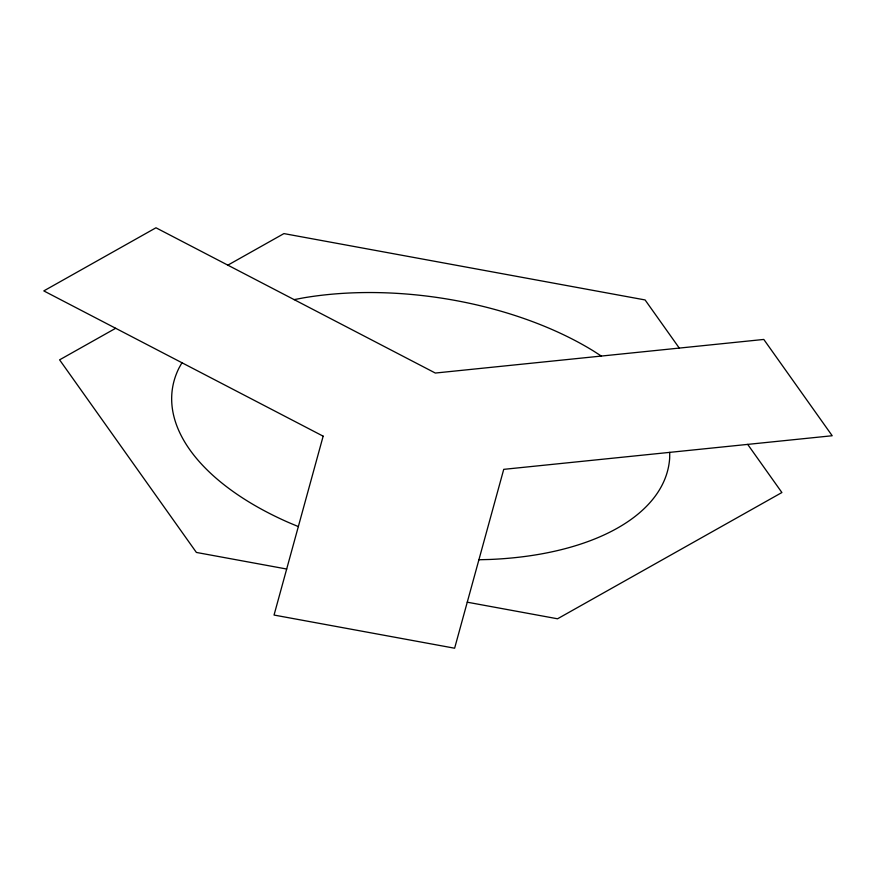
<?xml version="1.0" encoding="UTF-8"?>
<svg xmlns="http://www.w3.org/2000/svg" width="876" height="876" viewBox="0 0 876 876"><rect width="100%" height="100%" fill="white"/><g stroke="black" fill="none" stroke-linecap="round" stroke-linejoin="round"><path stroke-width="1.31" d="M669.757 452.355L669.669 458.115A251.138 129.725 8.6 0 1 489.531 559.479L478.909 559.753M181.956 362.752L179.032 367.975A251.138 129.725 8.6 0 0 288.872 522.622L298.333 526.585M115.676 328.281L59.59 359.839L196.388 552.438L286.682 569.028M227.848 265.154L283.933 233.596L645.086 299.942L679.283 348.09M294.128 299.625L303.676 297.829A251.138 129.725 8.6 0 1 593.654 351.101L601.352 356.061M467.258 602.195L557.541 618.784L781.896 492.531L747.688 444.384M323.156 436.171L274.046 615.051L454.622 648.218L503.733 469.35L832.2 435.744L763.795 339.439L435.328 373.045L155.972 227.782L43.8 290.909L323.156 436.171"/></g></svg>
